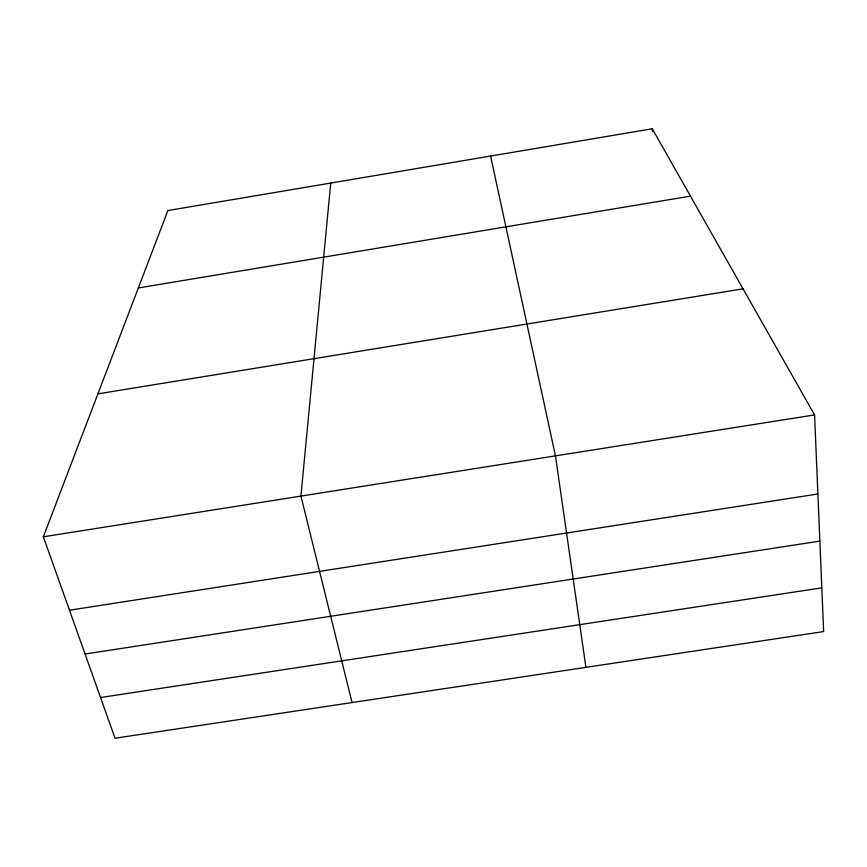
<?xml version="1.0" encoding="UTF-8"?>
<svg xmlns="http://www.w3.org/2000/svg" width="867" height="867" viewBox="0 0 867 867"><rect width="100%" height="100%" fill="white"/><g stroke="black" fill="none" stroke-linecap="round" stroke-linejoin="round"><path stroke-width="1.3" d="M330.728 183.056L300.925 496.097L352.045 702.552M43.35 536.803L167.884 210.551L652.255 128.771L814.568 414.925L823.65 631.566L115.029 738.229L43.35 536.803L814.568 414.925M138.33 287.963L690.479 196.148M97.917 393.856L743.052 288.841M69.479 610.216L817.884 493.995M85.064 654.021L819.857 541.116M100.55 697.523L821.818 587.859M490.592 156.071L555.454 455.869L585.919 667.352M652.255 128.771L652.504 131.416"/></g></svg>
